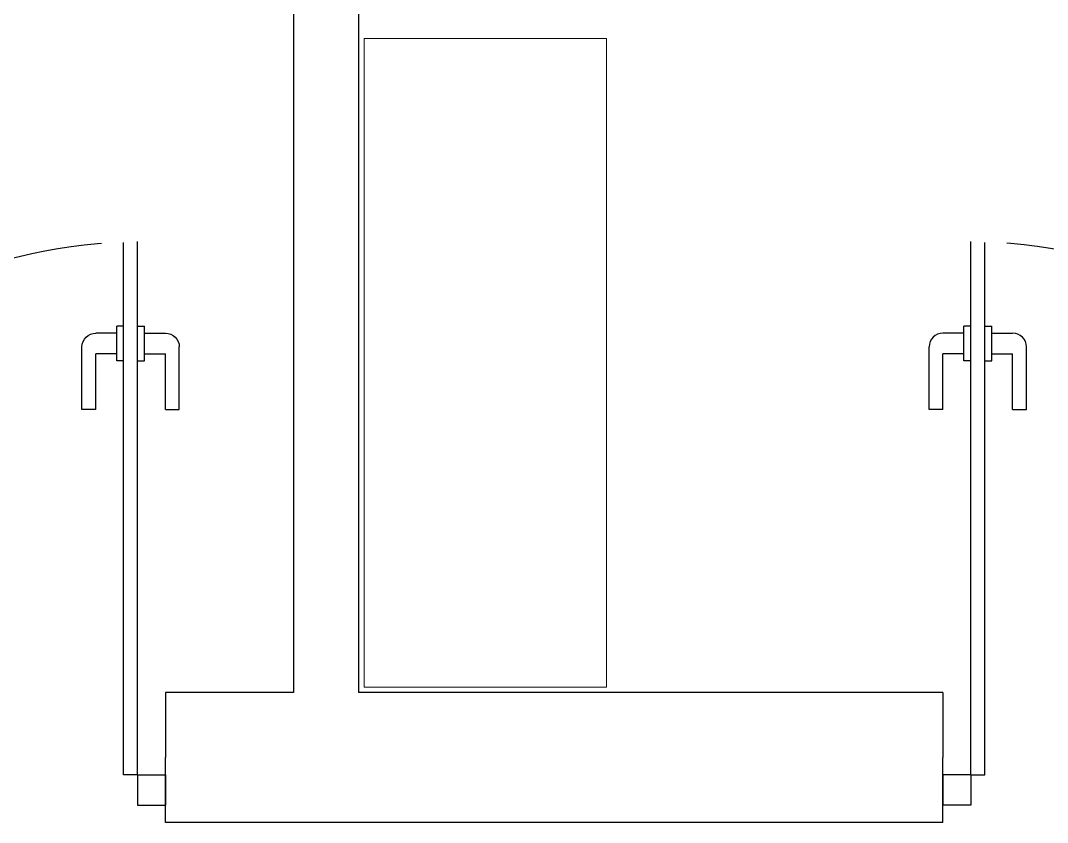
# Model space of a CAD drawing. Header units: inches. Extents: x 484217 to 497210, y -26946 to -21493.
# Drawn here: x 487297.5 to 487368.7, y -24364.7 to -24309.2 of the extents above; entities that cross this region are included whole.
import ezdxf

# ---------------------------------------------------------------- set-up
doc = ezdxf.new("R2010")
doc.units = ezdxf.units.IN
doc.header["$LTSCALE"] = 20
doc.header["$MEASUREMENT"] = 0
doc.linetypes.add('DASHED', pattern=[0.75, 0.5, -0.25])
doc.layers.add('A-furniture', color=50, linetype='Continuous', lineweight=9)
doc.layers.add('GLAZING', color=4, linetype='Continuous')
doc.layers.add('I-WALL-IN', color=3, linetype='Continuous')

# ---------------------------------------------------------------- blocks, each defined once
blk = doc.blocks.new('glass doors- 900')
for p, q in [((387080.9, -15045.5), (387080.9, -14224.6)), ((387102.3, -15045.5), (387102.3, -14226.3)), ((387080.9, -14354.8), (387070.1, -14354.8)), ((387070.1, -14408.4), (387070.1, -14354.8)), ((387102.3, -14354.8), (387113, -14354.8)), ((387113, -14408.4), (387113, -14354.8)), ((387070.1, -14365.5), (387038, -14365.5)), ((387113, -14365.5), (387145.1, -14365.5)), ((387016.6, -14483.4), (387016.6, -14387)), ((387166.6, -14483.4), (387166.6, -14387)), ((387038, -14483.4), (387038, -14397.7)), ((387070.1, -14397.7), (387038, -14397.7)), ((387113, -14397.7), (387145.1, -14397.7)), ((387145.1, -14483.4), (387145.1, -14397.7)), ((387080.9, -14408.4), (387070.1, -14408.4)), ((387102.3, -14408.4), (387113, -14408.4)), ((387038, -14483.4), (387016.6, -14483.4)), ((387145.1, -14483.4), (387166.6, -14483.4)), ((387038, -15045.5), (387038, -15092.6)), ((387080.9, -15045.5), (387038, -15045.5)), ((387080.9, -15045.5), (387080.9, -15092.6)), ((387080.9, -15045.5), (387080.9, -15092.6)), ((387080.9, -15045.5), (387102.3, -15045.5)), ((387895.1, -15045.5), (387895.1, -15092.6)), ((387895.1, -15045.5), (387895.1, -15092.6)), ((387895.1, -15045.5), (387895.1, -15045.5)), ((387895.1, -15045.5), (387938, -15045.5)), ((387938, -15045.5), (387938, -15092.6)), ((387080.9, -15092.6), (387038, -15092.6)), ((387895.1, -15092.6), (387938, -15092.6))]:
    blk.add_line(p, q)
at = {"linetype": 'DASHED', "ltscale": 50}
blk.add_arc((387070.1, -15049.8), 825.3, 358.6028, 89.255, dxfattribs=at)
for centre, start, end in [((387038, -14387), 90, 180), ((387145.1, -14387), 0, 90)]:
    blk.add_arc(centre, 21.4, start, end)

msp = doc.modelspace()

# ---------------------------------------------------------------- linework, layer by layer
at = {"layer": 'A-furniture', "elevation": -0.262}
msp.add_lwpolyline([(487321.347, -24355.349), (487321.347, -24310.402), (487338.128, -24310.402), (487338.128, -24355.349)], close=True, dxfattribs=at)
at = {"layer": 'I-WALL-IN'}
for p, q in [((487316.454, -24216.221, 6.93), (487316.454, -24355.721, 6.93)), ((487320.954, -24216.221, 6.93), (487320.954, -24355.721, 6.93)), ((487307.575, -24355.721, 6.93), (487307.575, -24360.221, 6.93)), ((487361.454, -24355.721, 6.93), (487361.454, -24360.221, 6.93)), ((487307.575, -24364.721, 6.93), (487307.575, -24360.221, 6.93)), ((487361.454, -24364.721, 6.93), (487361.454, -24360.221, 6.93))]:
    msp.add_line(p, q, dxfattribs=at)
at = {"layer": 'I-WALL-IN', "elevation": 6.93}
for points in [[(487316.454, -24355.721), (487307.575, -24355.721)], [(487361.454, -24355.721), (487320.954, -24355.721)], [(487361.454, -24364.721), (487307.575, -24364.721)]]:
    msp.add_lwpolyline(points, dxfattribs=at)

# ---------------------------------------------------------------- block references
at = {"layer": 'GLAZING'}
for p, xscale, yscale, zscale in [((504724.285, -23684.362, 6.93), -0.04500000025145709, 0.04499999998952262, 0.04499999999999744), ((469944.744, -23684.362, 6.93), 0.04500000025145709, 0.04500000025145709, 0.04500000025145709)]:
    msp.add_blockref('glass doors- 900', p, dxfattribs=dict(at, xscale=xscale, yscale=yscale, zscale=zscale))

doc.saveas('drawing.dxf')
